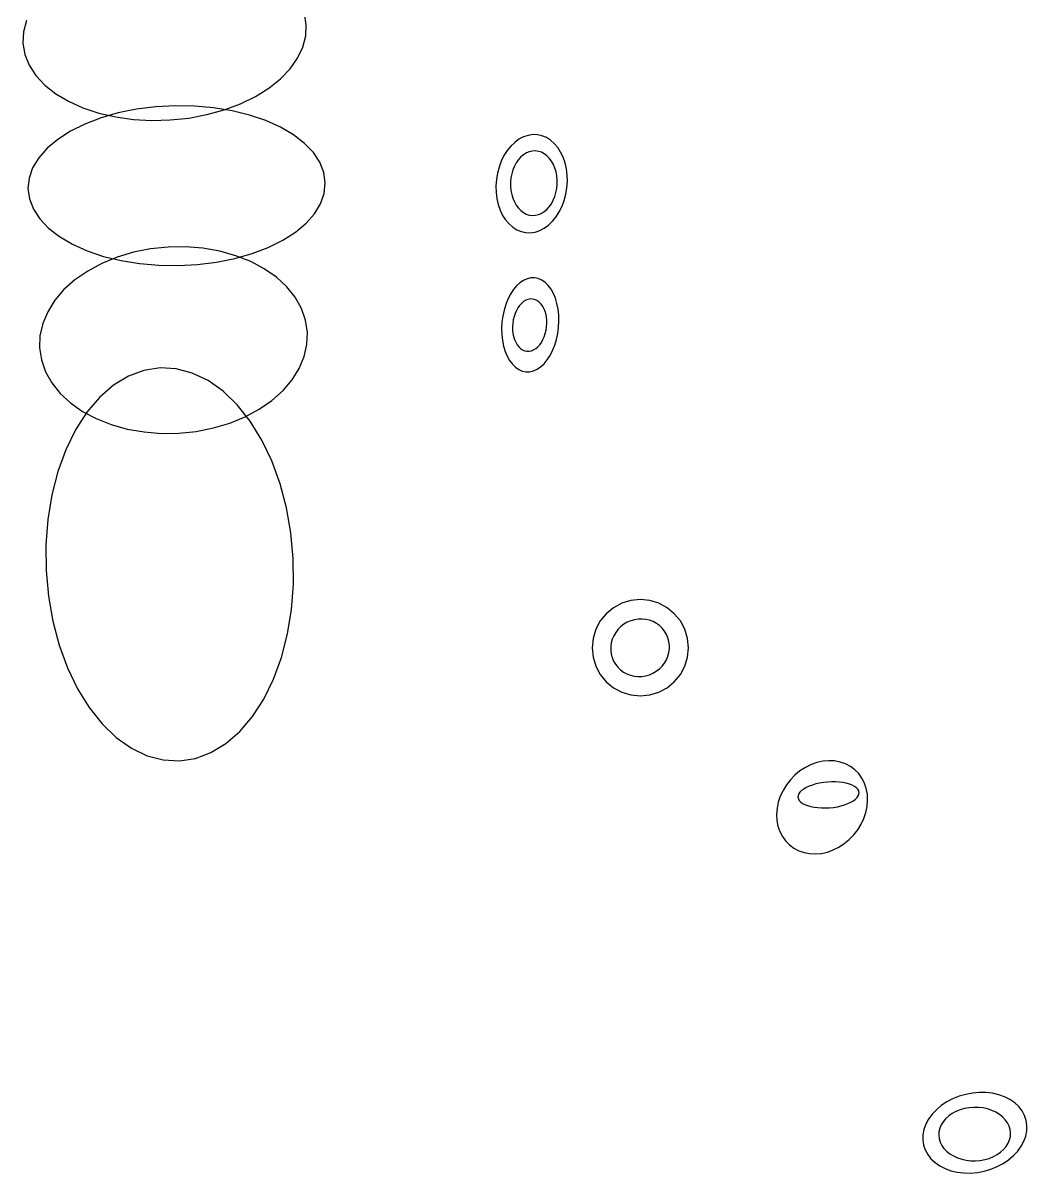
# Model space of a CAD drawing. Extents: x 27 to 214, y 5 to 397.
# Drawn here: x 90.69 to 107.04, y 30.14 to 48.89 of the extents above; entities that cross this region are included whole.
import ezdxf

# ---------------------------------------------------------------- set-up
doc = ezdxf.new("R2010")
doc.units = 0

msp = doc.modelspace()

# ---------------------------------------------------------------- linework, layer by layer
at = {"layer": 'CIRCLES'}
for p, q in [((100.443, 39.428), (100.307, 39.355)), ((100.59, 39.472), (100.443, 39.428)), ((100.743, 39.487), (100.59, 39.472)), ((100.896, 39.472), (100.743, 39.487)), ((101.043, 39.428), (100.896, 39.472)), ((101.178, 39.355), (101.043, 39.428)), ((100.188, 39.258), (100.091, 39.139)), ((100.307, 39.355), (100.188, 39.258)), ((101.297, 39.258), (101.178, 39.355)), ((101.395, 39.139), (101.297, 39.258)), ((100.018, 39.003), (99.974, 38.856)), ((100.091, 39.139), (100.018, 39.003)), ((101.467, 39.003), (101.395, 39.139)), ((101.512, 38.856), (101.467, 39.003)), ((99.974, 38.856), (99.959, 38.703)), ((101.527, 38.703), (101.512, 38.856)), ((99.959, 38.703), (99.974, 38.55)), ((101.512, 38.55), (101.527, 38.703)), ((99.974, 38.55), (100.018, 38.403)), ((101.467, 38.403), (101.512, 38.55)), ((100.018, 38.403), (100.091, 38.268)), ((100.091, 38.268), (100.188, 38.149)), ((101.297, 38.149), (101.395, 38.268)), ((101.395, 38.268), (101.467, 38.403)), ((100.188, 38.149), (100.307, 38.051)), ((101.178, 38.051), (101.297, 38.149)), ((100.307, 38.051), (100.443, 37.979)), ((100.443, 37.979), (100.59, 37.934)), ((100.59, 37.934), (100.743, 37.919)), ((100.743, 37.919), (100.896, 37.934)), ((100.896, 37.934), (101.043, 37.979)), ((101.043, 37.979), (101.178, 38.051))]:
    msp.add_line(p, q, dxfattribs=at)
at = {"layer": 'ELLIPSES'}
for p, q in [((95.301, 48.859), (95.269, 49.041)), ((90.74, 48.925), (90.693, 48.741)), ((95.293, 48.675), (95.301, 48.859)), ((90.693, 48.741), (90.685, 48.557)), ((90.685, 48.557), (90.717, 48.375)), ((95.246, 48.491), (95.293, 48.675)), ((90.717, 48.375), (90.788, 48.199)), ((95.16, 48.311), (95.246, 48.491)), ((90.788, 48.199), (90.896, 48.032)), ((95.038, 48.138), (95.16, 48.311)), ((90.896, 48.032), (91.04, 47.876)), ((94.88, 47.975), (95.038, 48.138)), ((91.04, 47.876), (91.218, 47.734)), ((94.471, 47.688), (94.69, 47.824)), ((94.69, 47.824), (94.88, 47.975)), ((91.218, 47.734), (91.426, 47.61)), ((94.227, 47.57), (94.471, 47.688)), ((91.426, 47.61), (91.661, 47.503)), ((91.661, 47.503), (91.919, 47.418)), ((92.537, 47.48), (92.238, 47.42)), ((92.847, 47.519), (92.537, 47.48)), ((93.163, 47.536), (92.847, 47.519)), ((93.48, 47.531), (93.163, 47.536)), ((93.791, 47.504), (93.48, 47.531)), ((93.679, 47.393), (93.961, 47.471)), ((94.092, 47.455), (93.791, 47.504)), ((93.961, 47.471), (94.227, 47.57)), ((94.378, 47.385), (94.092, 47.455)), ((91.956, 47.339), (91.694, 47.239)), ((91.919, 47.418), (92.195, 47.355)), ((92.238, 47.42), (91.956, 47.339)), ((92.195, 47.355), (92.485, 47.315)), ((92.485, 47.315), (92.783, 47.298)), ((92.783, 47.298), (93.085, 47.306)), ((93.085, 47.306), (93.385, 47.338)), ((93.385, 47.338), (93.679, 47.393)), ((94.643, 47.295), (94.378, 47.385)), ((94.883, 47.187), (94.643, 47.295)), ((91.458, 47.122), (91.251, 46.99)), ((91.694, 47.239), (91.458, 47.122)), ((95.095, 47.063), (94.883, 47.187)), ((95.273, 46.925), (95.095, 47.063)), ((98.914, 47.055), (98.839, 47.03)), ((98.99, 47.067), (98.914, 47.055)), ((99.066, 47.065), (98.99, 47.067)), ((99.14, 47.049), (99.066, 47.065)), ((91.251, 46.99), (91.078, 46.845)), ((95.416, 46.775), (95.273, 46.925)), ((98.633, 46.879), (98.574, 46.806)), ((98.697, 46.941), (98.633, 46.879)), ((98.766, 46.992), (98.697, 46.941)), ((98.839, 47.03), (98.766, 46.992)), ((99.212, 47.02), (99.14, 47.049)), ((99.279, 46.978), (99.212, 47.02)), ((99.341, 46.924), (99.279, 46.978)), ((99.397, 46.859), (99.341, 46.924)), ((90.941, 46.69), (90.842, 46.527)), ((91.078, 46.845), (90.941, 46.69)), ((95.521, 46.616), (95.416, 46.775)), ((98.522, 46.725), (98.477, 46.635)), ((98.574, 46.806), (98.522, 46.725)), ((98.797, 46.704), (98.757, 46.661)), ((98.84, 46.74), (98.797, 46.704)), ((98.886, 46.768), (98.84, 46.74)), ((98.934, 46.788), (98.886, 46.768)), ((98.984, 46.799), (98.934, 46.788)), ((99.034, 46.801), (98.984, 46.799)), ((99.083, 46.794), (99.034, 46.801)), ((99.131, 46.779), (99.083, 46.794)), ((99.178, 46.754), (99.131, 46.779)), ((99.221, 46.722), (99.178, 46.754)), ((99.26, 46.681), (99.221, 46.722)), ((99.296, 46.634), (99.26, 46.681)), ((99.445, 46.783), (99.397, 46.859)), ((99.485, 46.699), (99.445, 46.783)), ((99.517, 46.607), (99.485, 46.699)), ((90.842, 46.527), (90.783, 46.358)), ((95.586, 46.45), (95.521, 46.616)), ((98.442, 46.539), (98.415, 46.438)), ((98.477, 46.635), (98.442, 46.539)), ((98.666, 46.494), (98.647, 46.43)), ((98.691, 46.555), (98.666, 46.494)), ((98.722, 46.61), (98.691, 46.555)), ((98.757, 46.661), (98.722, 46.61)), ((99.326, 46.581), (99.296, 46.634)), ((99.351, 46.523), (99.326, 46.581)), ((99.37, 46.46), (99.351, 46.523)), ((99.539, 46.51), (99.517, 46.607)), ((99.551, 46.408), (99.539, 46.51)), ((90.783, 46.358), (90.766, 46.188)), ((95.61, 46.28), (95.586, 46.45)), ((98.398, 46.335), (98.39, 46.23)), ((98.415, 46.438), (98.398, 46.335)), ((98.634, 46.363), (98.628, 46.294)), ((98.647, 46.43), (98.634, 46.363)), ((99.383, 46.394), (99.37, 46.46)), ((99.389, 46.326), (99.383, 46.394)), ((99.389, 46.257), (99.389, 46.326)), ((99.554, 46.304), (99.551, 46.408)), ((90.766, 46.188), (90.79, 46.018)), ((95.593, 46.11), (95.61, 46.28)), ((98.39, 46.23), (98.393, 46.126)), ((98.393, 46.126), (98.405, 46.025)), ((98.628, 46.294), (98.627, 46.226)), ((98.627, 46.226), (98.634, 46.158)), ((98.634, 46.158), (98.647, 46.092)), ((99.35, 46.058), (99.369, 46.122)), ((99.369, 46.122), (99.382, 46.189)), ((99.382, 46.189), (99.389, 46.257)), ((99.529, 46.096), (99.547, 46.199)), ((99.547, 46.199), (99.554, 46.304)), ((90.79, 46.018), (90.855, 45.853)), ((95.435, 45.778), (95.534, 45.941)), ((95.534, 45.941), (95.593, 46.11)), ((98.405, 46.025), (98.428, 45.927)), ((98.647, 46.092), (98.666, 46.029)), ((98.666, 46.029), (98.691, 45.971)), ((98.691, 45.971), (98.721, 45.918)), ((99.259, 45.891), (99.295, 45.941)), ((99.295, 45.941), (99.325, 45.997)), ((99.325, 45.997), (99.35, 46.058)), ((99.467, 45.899), (99.503, 45.995)), ((99.503, 45.995), (99.529, 46.096)), ((90.855, 45.853), (90.96, 45.693)), ((95.298, 45.623), (95.435, 45.778)), ((98.428, 45.927), (98.459, 45.836)), ((98.459, 45.836), (98.5, 45.751)), ((98.5, 45.751), (98.548, 45.676)), ((98.721, 45.918), (98.756, 45.87)), ((98.756, 45.87), (98.796, 45.83)), ((98.796, 45.83), (98.839, 45.798)), ((98.839, 45.798), (98.885, 45.773)), ((98.885, 45.773), (98.933, 45.757)), ((98.933, 45.757), (98.983, 45.751)), ((98.983, 45.751), (99.033, 45.753)), ((99.033, 45.753), (99.082, 45.764)), ((99.082, 45.764), (99.13, 45.783)), ((99.13, 45.783), (99.176, 45.812)), ((99.176, 45.812), (99.22, 45.848)), ((99.22, 45.848), (99.259, 45.891)), ((99.371, 45.728), (99.423, 45.81)), ((99.423, 45.81), (99.467, 45.899)), ((90.96, 45.693), (91.103, 45.543)), ((95.125, 45.478), (95.298, 45.623)), ((98.548, 45.676), (98.604, 45.611)), ((98.604, 45.611), (98.665, 45.556)), ((98.665, 45.556), (98.733, 45.515)), ((99.178, 45.543), (99.247, 45.593)), ((99.247, 45.593), (99.312, 45.655)), ((99.312, 45.655), (99.371, 45.728)), ((91.103, 45.543), (91.282, 45.405)), ((91.282, 45.405), (91.493, 45.281)), ((94.918, 45.346), (95.125, 45.478)), ((98.733, 45.515), (98.804, 45.486)), ((98.804, 45.486), (98.878, 45.47)), ((98.878, 45.47), (98.954, 45.468)), ((98.954, 45.468), (99.03, 45.479)), ((99.03, 45.479), (99.105, 45.505)), ((99.105, 45.505), (99.178, 45.543)), ((91.493, 45.281), (91.733, 45.173)), ((92.765, 45.205), (92.487, 45.15)), ((93.049, 45.234), (92.765, 45.205)), ((93.334, 45.238), (93.049, 45.234)), ((93.616, 45.215), (93.334, 45.238)), ((93.89, 45.167), (93.616, 45.215)), ((94.421, 45.129), (94.682, 45.229)), ((94.682, 45.229), (94.918, 45.346)), ((91.733, 45.173), (91.998, 45.083)), ((92.221, 45.07), (91.97, 44.967)), ((91.998, 45.083), (92.284, 45.013)), ((92.487, 45.15), (92.221, 45.07)), ((92.284, 45.013), (92.585, 44.964)), ((93.839, 44.988), (94.138, 45.048)), ((94.151, 45.094), (93.89, 45.167)), ((94.138, 45.048), (94.421, 45.129)), ((94.395, 44.998), (94.151, 45.094)), ((94.617, 44.88), (94.395, 44.998)), ((91.739, 44.843), (91.532, 44.7)), ((91.97, 44.967), (91.739, 44.843)), ((92.585, 44.964), (92.896, 44.937)), ((92.896, 44.937), (93.213, 44.932)), ((93.213, 44.932), (93.529, 44.949)), ((93.529, 44.949), (93.839, 44.988)), ((94.814, 44.741), (94.617, 44.88)), ((91.532, 44.7), (91.352, 44.54)), ((94.982, 44.586), (94.814, 44.741)), ((98.781, 44.652), (98.726, 44.601)), ((98.839, 44.691), (98.781, 44.652)), ((98.899, 44.718), (98.839, 44.691)), ((98.96, 44.732), (98.899, 44.718)), ((99.021, 44.733), (98.96, 44.732)), ((99.081, 44.721), (99.021, 44.733)), ((99.138, 44.696), (99.081, 44.721)), ((99.192, 44.658), (99.138, 44.696)), ((99.242, 44.609), (99.192, 44.658)), ((91.352, 44.54), (91.203, 44.366)), ((95.119, 44.415), (94.982, 44.586)), ((98.627, 44.467), (98.586, 44.387)), ((98.674, 44.539), (98.627, 44.467)), ((98.726, 44.601), (98.674, 44.539)), ((99.288, 44.548), (99.242, 44.609)), ((99.327, 44.478), (99.288, 44.548)), ((99.36, 44.399), (99.327, 44.478)), ((91.203, 44.366), (91.088, 44.181)), ((95.222, 44.233), (95.119, 44.415)), ((98.551, 44.299), (98.523, 44.206)), ((98.586, 44.387), (98.551, 44.299)), ((98.749, 44.244), (98.724, 44.2)), ((98.777, 44.284), (98.749, 44.244)), ((98.808, 44.317), (98.777, 44.284)), ((98.842, 44.345), (98.808, 44.317)), ((98.877, 44.366), (98.842, 44.345)), ((98.913, 44.38), (98.877, 44.366)), ((98.949, 44.388), (98.913, 44.38)), ((98.986, 44.387), (98.949, 44.388)), ((99.021, 44.38), (98.986, 44.387)), ((99.056, 44.365), (99.021, 44.38)), ((99.088, 44.344), (99.056, 44.365)), ((99.118, 44.316), (99.088, 44.344)), ((99.145, 44.282), (99.118, 44.316)), ((99.168, 44.242), (99.145, 44.282)), ((99.187, 44.198), (99.168, 44.242)), ((99.385, 44.312), (99.36, 44.399)), ((99.404, 44.22), (99.385, 44.312)), ((91.088, 44.181), (91.007, 43.987)), ((95.289, 44.041), (95.222, 44.233)), ((98.502, 44.109), (98.489, 44.009)), ((98.523, 44.206), (98.502, 44.109)), ((98.686, 44.101), (98.673, 44.047)), ((98.703, 44.152), (98.686, 44.101)), ((98.724, 44.2), (98.703, 44.152)), ((99.202, 44.149), (99.187, 44.198)), ((99.213, 44.098), (99.202, 44.149)), ((99.219, 44.044), (99.213, 44.098)), ((99.414, 44.123), (99.404, 44.22)), ((99.417, 44.024), (99.414, 44.123)), ((91.007, 43.987), (90.962, 43.79)), ((95.319, 43.844), (95.289, 44.041)), ((98.489, 44.009), (98.483, 43.909)), ((98.483, 43.909), (98.486, 43.809)), ((98.664, 43.992), (98.661, 43.936)), ((98.661, 43.936), (98.662, 43.881)), ((98.662, 43.881), (98.668, 43.827)), ((98.673, 44.047), (98.664, 43.992)), ((99.195, 43.824), (99.208, 43.878)), ((99.208, 43.878), (99.217, 43.933)), ((99.217, 43.933), (99.22, 43.989)), ((99.22, 43.989), (99.219, 44.044)), ((99.398, 43.824), (99.412, 43.923)), ((99.412, 43.923), (99.417, 44.024)), ((90.962, 43.79), (90.955, 43.59)), ((95.312, 43.645), (95.319, 43.844)), ((98.486, 43.809), (98.496, 43.712)), ((98.496, 43.712), (98.515, 43.62)), ((98.668, 43.827), (98.679, 43.776)), ((98.679, 43.776), (98.694, 43.727)), ((98.694, 43.727), (98.713, 43.683)), ((98.713, 43.683), (98.736, 43.643)), ((99.104, 43.641), (99.132, 43.681)), ((99.132, 43.681), (99.157, 43.725)), ((99.157, 43.725), (99.178, 43.773)), ((99.178, 43.773), (99.195, 43.824)), ((99.349, 43.633), (99.377, 43.726)), ((99.377, 43.726), (99.398, 43.824)), ((90.955, 43.59), (90.985, 43.394)), ((95.267, 43.448), (95.312, 43.645)), ((98.515, 43.62), (98.541, 43.534)), ((98.541, 43.534), (98.573, 43.454)), ((98.736, 43.643), (98.763, 43.609)), ((98.763, 43.609), (98.793, 43.581)), ((98.793, 43.581), (98.825, 43.56)), ((98.825, 43.56), (98.859, 43.545)), ((98.859, 43.545), (98.895, 43.538)), ((98.895, 43.538), (98.932, 43.537)), ((98.932, 43.537), (98.968, 43.545)), ((98.968, 43.545), (99.004, 43.559)), ((99.004, 43.559), (99.039, 43.58)), ((99.039, 43.58), (99.073, 43.608)), ((99.073, 43.608), (99.104, 43.641)), ((99.273, 43.466), (99.314, 43.546)), ((99.314, 43.546), (99.349, 43.633)), ((90.985, 43.394), (91.052, 43.202)), ((95.186, 43.254), (95.267, 43.448)), ((98.573, 43.454), (98.613, 43.384)), ((98.613, 43.384), (98.658, 43.324)), ((98.658, 43.324), (98.708, 43.274)), ((99.119, 43.281), (99.175, 43.332)), ((99.175, 43.332), (99.226, 43.394)), ((99.226, 43.394), (99.273, 43.466)), ((91.052, 43.202), (91.155, 43.02)), ((92.402, 43.128), (92.16, 42.981)), ((92.656, 43.222), (92.402, 43.128)), ((92.918, 43.263), (92.656, 43.222)), ((93.182, 43.248), (92.918, 43.263)), ((93.444, 43.179), (93.182, 43.248)), ((93.7, 43.057), (93.444, 43.179)), ((95.071, 43.069), (95.186, 43.254)), ((98.708, 43.274), (98.762, 43.237)), ((98.762, 43.237), (98.819, 43.212)), ((98.819, 43.212), (98.879, 43.2)), ((98.879, 43.2), (98.94, 43.201)), ((98.94, 43.201), (99.001, 43.215)), ((99.001, 43.215), (99.061, 43.242)), ((99.061, 43.242), (99.119, 43.281)), ((91.155, 43.02), (91.292, 42.849)), ((92.16, 42.981), (91.933, 42.784)), ((93.945, 42.883), (93.7, 43.057)), ((94.922, 42.895), (95.071, 43.069)), ((91.292, 42.849), (91.46, 42.693)), ((91.933, 42.784), (91.725, 42.541)), ((94.175, 42.661), (93.945, 42.883)), ((94.742, 42.735), (94.922, 42.895)), ((91.46, 42.693), (91.657, 42.555)), ((91.657, 42.555), (91.879, 42.437)), ((94.387, 42.395), (94.175, 42.661)), ((94.304, 42.467), (94.535, 42.591)), ((94.535, 42.591), (94.742, 42.735)), ((91.725, 42.541), (91.541, 42.255)), ((91.879, 42.437), (92.123, 42.34)), ((94.053, 42.365), (94.304, 42.467)), ((94.576, 42.088), (94.387, 42.395)), ((91.541, 42.255), (91.383, 41.931)), ((92.123, 42.34), (92.384, 42.268)), ((92.384, 42.268), (92.658, 42.22)), ((92.658, 42.22), (92.94, 42.197)), ((92.94, 42.197), (93.225, 42.201)), ((93.225, 42.201), (93.509, 42.23)), ((93.509, 42.23), (93.787, 42.285)), ((93.787, 42.285), (94.053, 42.365)), ((94.739, 41.747), (94.576, 42.088)), ((91.383, 41.931), (91.254, 41.576)), ((94.874, 41.377), (94.739, 41.747)), ((91.254, 41.576), (91.156, 41.195)), ((94.978, 40.985), (94.874, 41.377)), ((91.156, 41.195), (91.091, 40.794)), ((95.05, 40.577), (94.978, 40.985)), ((91.091, 40.794), (91.059, 40.38)), ((95.087, 40.16), (95.05, 40.577)), ((91.059, 40.38), (91.063, 39.962)), ((95.091, 39.741), (95.087, 40.16)), ((91.063, 39.962), (91.101, 39.544)), ((95.06, 39.327), (95.091, 39.741)), ((91.101, 39.544), (91.172, 39.136)), ((94.994, 38.927), (95.06, 39.327)), ((91.172, 39.136), (91.276, 38.744)), ((100.38, 39.003), (100.342, 38.953)), ((100.425, 39.047), (100.38, 39.003)), ((100.475, 39.086), (100.425, 39.047)), ((100.529, 39.118), (100.475, 39.086)), ((100.587, 39.142), (100.529, 39.118)), ((100.647, 39.16), (100.587, 39.142)), ((100.71, 39.169), (100.647, 39.16)), ((100.772, 39.171), (100.71, 39.169)), ((100.834, 39.164), (100.772, 39.171)), ((100.895, 39.15), (100.834, 39.164)), ((100.952, 39.128), (100.895, 39.15)), ((101.007, 39.099), (100.952, 39.128)), ((101.056, 39.063), (101.007, 39.099)), ((101.1, 39.02), (101.056, 39.063)), ((101.138, 38.973), (101.1, 39.02)), ((94.897, 38.545), (94.994, 38.927)), ((100.286, 38.842), (100.27, 38.782)), ((100.31, 38.899), (100.286, 38.842)), ((100.342, 38.953), (100.31, 38.899)), ((101.169, 38.921), (101.138, 38.973)), ((101.193, 38.864), (101.169, 38.921)), ((101.209, 38.806), (101.193, 38.864)), ((101.217, 38.745), (101.209, 38.806)), ((91.276, 38.744), (91.411, 38.374)), ((100.27, 38.782), (100.261, 38.722)), ((100.261, 38.722), (100.261, 38.66)), ((100.261, 38.66), (100.269, 38.6)), ((101.192, 38.563), (101.208, 38.623)), ((101.208, 38.623), (101.217, 38.684)), ((101.217, 38.684), (101.217, 38.745)), ((94.767, 38.19), (94.897, 38.545)), ((100.269, 38.6), (100.285, 38.541)), ((100.285, 38.541), (100.308, 38.485)), ((100.308, 38.485), (100.34, 38.433)), ((100.34, 38.433), (100.377, 38.385)), ((101.098, 38.403), (101.136, 38.452)), ((101.136, 38.452), (101.167, 38.506)), ((101.167, 38.506), (101.192, 38.563)), ((91.411, 38.374), (91.575, 38.033)), ((100.377, 38.385), (100.422, 38.343)), ((100.422, 38.343), (100.471, 38.307)), ((100.471, 38.307), (100.525, 38.277)), ((100.525, 38.277), (100.583, 38.255)), ((100.583, 38.255), (100.643, 38.241)), ((100.768, 38.236), (100.83, 38.246)), ((100.83, 38.246), (100.891, 38.263)), ((100.891, 38.263), (100.949, 38.288)), ((100.949, 38.288), (101.003, 38.32)), ((101.003, 38.32), (101.053, 38.358)), ((101.053, 38.358), (101.098, 38.403)), ((94.609, 37.866), (94.767, 38.19)), ((100.643, 38.241), (100.705, 38.235)), ((100.705, 38.235), (100.768, 38.236)), ((91.575, 38.033), (91.764, 37.726)), ((91.764, 37.726), (91.975, 37.46)), ((94.425, 37.58), (94.609, 37.866)), ((94.218, 37.337), (94.425, 37.58)), ((91.975, 37.46), (92.205, 37.238)), ((93.991, 37.14), (94.218, 37.337)), ((92.205, 37.238), (92.451, 37.064)), ((93.748, 36.993), (93.991, 37.14)), ((92.451, 37.064), (92.706, 36.942)), ((92.706, 36.942), (92.969, 36.873)), ((93.494, 36.899), (93.748, 36.993)), ((92.969, 36.873), (93.233, 36.858)), ((93.233, 36.858), (93.494, 36.899)), ((103.432, 36.751), (103.344, 36.694)), ((103.524, 36.797), (103.432, 36.751)), ((103.62, 36.831), (103.524, 36.797)), ((103.717, 36.852), (103.62, 36.831)), ((103.813, 36.861), (103.717, 36.852)), ((103.908, 36.857), (103.813, 36.861)), ((104, 36.839), (103.908, 36.857)), ((104.086, 36.809), (104, 36.839)), ((104.166, 36.767), (104.086, 36.809)), ((104.238, 36.714), (104.166, 36.767)), ((103.262, 36.627), (103.188, 36.551)), ((103.344, 36.694), (103.262, 36.627)), ((104.301, 36.65), (104.238, 36.714)), ((104.354, 36.577), (104.301, 36.65)), ((104.395, 36.495), (104.354, 36.577)), ((103.068, 36.377), (103.024, 36.282)), ((103.123, 36.467), (103.068, 36.377)), ((103.188, 36.551), (103.123, 36.467)), ((103.37, 36.375), (103.344, 36.348)), ((103.405, 36.4), (103.37, 36.375)), ((103.446, 36.424), (103.405, 36.4)), ((103.494, 36.446), (103.446, 36.424)), ((103.547, 36.465), (103.494, 36.446)), ((103.604, 36.482), (103.547, 36.465)), ((103.665, 36.495), (103.604, 36.482)), ((103.728, 36.506), (103.665, 36.495)), ((103.793, 36.512), (103.728, 36.506)), ((103.858, 36.516), (103.793, 36.512)), ((103.923, 36.515), (103.858, 36.516)), ((103.985, 36.511), (103.923, 36.515)), ((104.044, 36.504), (103.985, 36.511)), ((104.099, 36.493), (104.044, 36.504)), ((104.15, 36.479), (104.099, 36.493)), ((104.194, 36.461), (104.15, 36.479)), ((104.232, 36.441), (104.194, 36.461)), ((104.263, 36.419), (104.232, 36.441)), ((104.286, 36.395), (104.263, 36.419)), ((104.301, 36.369), (104.286, 36.395)), ((104.307, 36.342), (104.301, 36.369)), ((104.425, 36.407), (104.395, 36.495)), ((104.442, 36.313), (104.425, 36.407)), ((102.991, 36.185), (102.971, 36.085)), ((103.024, 36.282), (102.991, 36.185)), ((103.314, 36.293), (103.312, 36.265)), ((103.312, 36.265), (103.318, 36.238)), ((103.325, 36.32), (103.314, 36.293)), ((103.318, 36.238), (103.333, 36.212)), ((103.344, 36.348), (103.325, 36.32)), ((103.333, 36.212), (103.356, 36.188)), ((103.356, 36.188), (103.387, 36.166)), ((104.125, 36.161), (104.173, 36.183)), ((104.173, 36.183), (104.214, 36.207)), ((104.214, 36.207), (104.248, 36.232)), ((104.248, 36.232), (104.275, 36.259)), ((104.275, 36.259), (104.294, 36.287)), ((104.294, 36.287), (104.305, 36.314)), ((104.305, 36.314), (104.307, 36.342)), ((104.439, 36.117), (104.447, 36.216)), ((104.447, 36.216), (104.442, 36.313)), ((102.971, 36.085), (102.963, 35.986)), ((103.387, 36.166), (103.424, 36.146)), ((103.424, 36.146), (103.469, 36.129)), ((103.469, 36.129), (103.519, 36.114)), ((103.519, 36.114), (103.575, 36.103)), ((103.575, 36.103), (103.634, 36.096)), ((103.634, 36.096), (103.696, 36.092)), ((103.696, 36.092), (103.76, 36.091)), ((103.76, 36.091), (103.826, 36.095)), ((103.826, 36.095), (103.89, 36.101)), ((103.89, 36.101), (103.954, 36.112)), ((103.954, 36.112), (104.015, 36.125)), ((104.015, 36.125), (104.072, 36.142)), ((104.072, 36.142), (104.125, 36.161)), ((104.386, 35.92), (104.419, 36.018)), ((104.419, 36.018), (104.439, 36.117)), ((102.963, 35.986), (102.968, 35.889)), ((102.968, 35.889), (102.985, 35.796)), ((104.287, 35.736), (104.342, 35.826)), ((104.342, 35.826), (104.386, 35.92)), ((102.985, 35.796), (103.015, 35.708)), ((103.015, 35.708), (103.057, 35.626)), ((103.057, 35.626), (103.109, 35.553)), ((104.148, 35.576), (104.222, 35.652)), ((104.222, 35.652), (104.287, 35.736)), ((103.109, 35.553), (103.172, 35.489)), ((103.172, 35.489), (103.244, 35.436)), ((103.244, 35.436), (103.324, 35.394)), ((103.886, 35.406), (103.978, 35.452)), ((103.978, 35.452), (104.066, 35.509)), ((104.066, 35.509), (104.148, 35.576)), ((103.324, 35.394), (103.41, 35.364)), ((103.41, 35.364), (103.502, 35.346)), ((103.502, 35.346), (103.597, 35.342)), ((103.597, 35.342), (103.694, 35.35)), ((103.694, 35.35), (103.791, 35.372)), ((103.791, 35.372), (103.886, 35.406)), ((105.832, 31.349), (105.735, 31.298)), ((105.936, 31.391), (105.832, 31.349)), ((106.044, 31.422), (105.936, 31.391)), ((106.154, 31.443), (106.044, 31.422)), ((106.265, 31.453), (106.154, 31.443)), ((106.375, 31.452), (106.265, 31.453)), ((106.482, 31.439), (106.375, 31.452)), ((106.584, 31.415), (106.482, 31.439)), ((106.679, 31.381), (106.584, 31.415)), ((106.766, 31.337), (106.679, 31.381)), ((106.843, 31.284), (106.766, 31.337)), ((105.566, 31.171), (105.496, 31.097)), ((105.646, 31.238), (105.566, 31.171)), ((105.735, 31.298), (105.646, 31.238)), ((105.886, 31.143), (105.823, 31.109)), ((105.954, 31.17), (105.886, 31.143)), ((106.026, 31.191), (105.954, 31.17)), ((106.1, 31.204), (106.026, 31.191)), ((106.177, 31.21), (106.1, 31.204)), ((106.253, 31.209), (106.177, 31.21)), ((106.329, 31.2), (106.253, 31.209)), ((106.402, 31.184), (106.329, 31.2)), ((106.471, 31.161), (106.402, 31.184)), ((106.536, 31.131), (106.471, 31.161)), ((106.595, 31.096), (106.536, 31.131)), ((106.909, 31.222), (106.843, 31.284)), ((106.963, 31.153), (106.909, 31.222)), ((107.004, 31.078), (106.963, 31.153)), ((105.394, 30.935), (105.364, 30.85)), ((105.439, 31.018), (105.394, 30.935)), ((105.496, 31.097), (105.439, 31.018)), ((105.676, 30.977), (105.644, 30.924)), ((105.717, 31.025), (105.676, 30.977)), ((105.767, 31.07), (105.717, 31.025)), ((105.823, 31.109), (105.767, 31.07)), ((106.646, 31.054), (106.595, 31.096)), ((106.69, 31.008), (106.646, 31.054)), ((106.726, 30.958), (106.69, 31.008)), ((106.752, 30.905), (106.726, 30.958)), ((107.031, 30.998), (107.004, 31.078)), ((107.043, 30.914), (107.031, 30.998)), ((105.347, 30.764), (105.345, 30.679)), ((105.364, 30.85), (105.347, 30.764)), ((105.608, 30.813), (105.605, 30.756)), ((105.605, 30.756), (105.612, 30.7)), ((105.621, 30.87), (105.608, 30.813)), ((105.644, 30.924), (105.621, 30.87)), ((106.769, 30.85), (106.752, 30.905)), ((106.776, 30.793), (106.769, 30.85)), ((106.772, 30.736), (106.776, 30.793)), ((107.024, 30.743), (107.041, 30.829)), ((107.041, 30.829), (107.043, 30.914)), ((105.345, 30.679), (105.358, 30.596)), ((105.358, 30.596), (105.384, 30.516)), ((105.612, 30.7), (105.628, 30.644)), ((105.628, 30.644), (105.655, 30.591)), ((105.655, 30.591), (105.69, 30.541)), ((106.663, 30.524), (106.704, 30.573)), ((106.704, 30.573), (106.736, 30.625)), ((106.736, 30.625), (106.759, 30.68)), ((106.759, 30.68), (106.772, 30.736)), ((106.892, 30.496), (106.949, 30.575)), ((106.949, 30.575), (106.994, 30.658)), ((106.994, 30.658), (107.024, 30.743)), ((105.384, 30.516), (105.425, 30.441)), ((105.425, 30.441), (105.479, 30.372)), ((105.479, 30.372), (105.545, 30.31)), ((105.69, 30.541), (105.734, 30.495)), ((105.734, 30.495), (105.786, 30.454)), ((105.786, 30.454), (105.845, 30.418)), ((105.845, 30.418), (105.909, 30.388)), ((105.909, 30.388), (105.979, 30.365)), ((106.355, 30.359), (106.427, 30.379)), ((106.427, 30.379), (106.495, 30.407)), ((106.495, 30.407), (106.557, 30.44)), ((106.557, 30.44), (106.614, 30.48)), ((106.614, 30.48), (106.663, 30.524)), ((106.743, 30.355), (106.823, 30.423)), ((106.823, 30.423), (106.892, 30.496)), ((105.545, 30.31), (105.622, 30.256)), ((105.622, 30.256), (105.709, 30.212)), ((105.709, 30.212), (105.804, 30.178)), ((105.979, 30.365), (106.052, 30.349)), ((106.052, 30.349), (106.127, 30.34)), ((106.127, 30.34), (106.204, 30.339)), ((106.204, 30.339), (106.28, 30.345)), ((106.28, 30.345), (106.355, 30.359)), ((106.344, 30.171), (106.452, 30.203)), ((106.452, 30.203), (106.556, 30.244)), ((106.556, 30.244), (106.653, 30.296)), ((106.653, 30.296), (106.743, 30.355)), ((105.804, 30.178), (105.906, 30.154)), ((105.906, 30.154), (106.013, 30.142)), ((106.013, 30.142), (106.123, 30.14)), ((106.123, 30.14), (106.234, 30.15)), ((106.234, 30.15), (106.344, 30.171))]:
    msp.add_line(p, q, dxfattribs=at)

doc.saveas('drawing.dxf')
